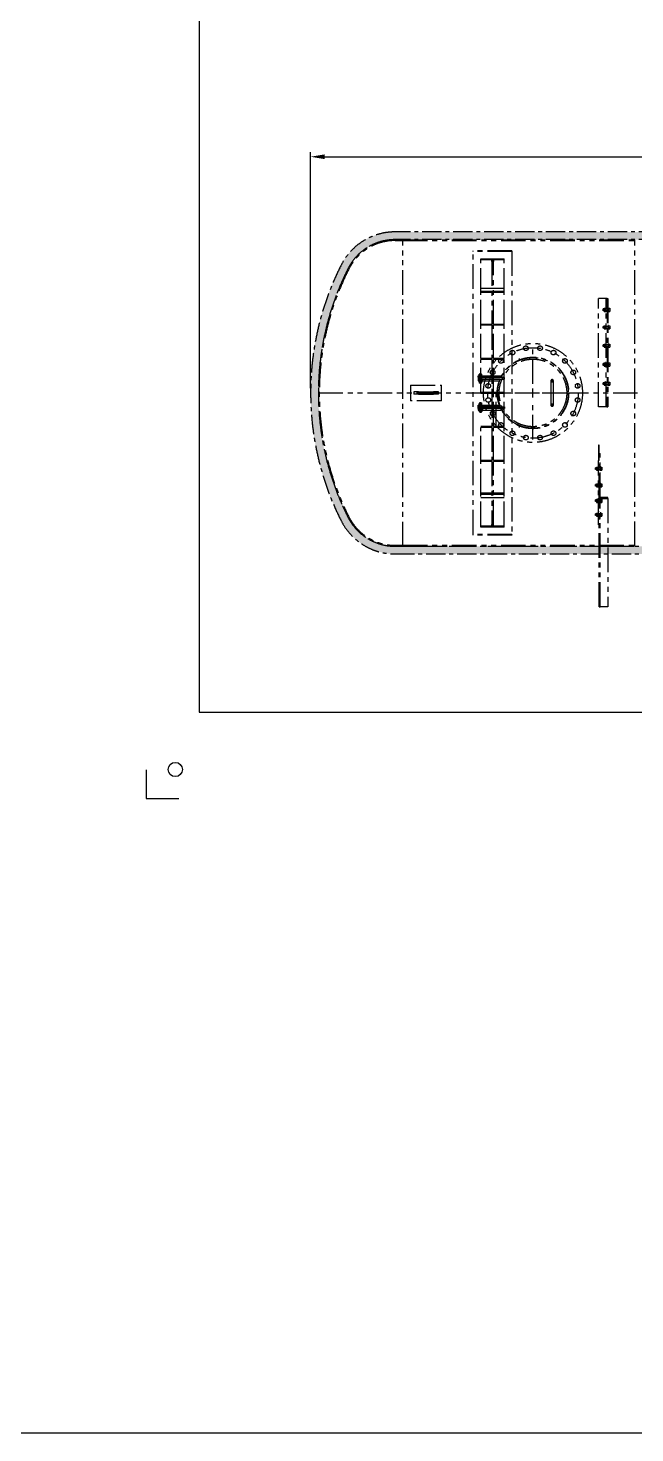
# Model space of a CAD drawing. Header units: millimetres. Extents: x -46397 to 283259, y -8690 to 23983.
# Drawn here: x -26254 to -22332, y -8690 to 390 of the extents above; entities that cross this region are included whole.
import ezdxf

# ---------------------------------------------------------------- set-up
doc = ezdxf.new("R2010")
doc.units = ezdxf.units.MM
doc.linetypes.add('CENTER', pattern=[2, 1.25, -0.25, 0.25, -0.25])
doc.linetypes.add('PHANTOM', pattern=[63.5, 31.75, -6.35, 6.35, -6.35, 6.35, -6.35])
doc.layers.get('Defpoints').update_dxf_attribs({"lineweight": 0})
for name, color, linetype, lineweight in [('Dtext', 255, 'Continuous', 20), ('DUONGTAM', 1, 'CENTER', 0), ('PHANTOM 2', 8, 'Continuous', 0)]:
    doc.layers.add(name, color=color, linetype=linetype, lineweight=lineweight)
doc.styles.add('Chu va so', font='arial.ttf')
doc.styles.add('GHI CHÚ 1', font='isocp_IV25.ttf', dxfattribs={"width": 0.8})
doc.styles.add('TCVN', font='arial.ttf')
doc.dimstyles.new('1-30SCALE', dxfattribs={"dimtxt": 75, "dimasz": 75, "dimexe": 37.5, "dimexo": 30, "dimgap": 30, "dimtad": 1, "dimtoh": 1, "dimdec": 0, "dimdsep": 46, "dimtxsty": 'GHI CHÚ 1', "dimcen": 0.09, "dimclrd": 256, "dimclre": 256, "dimclrt": 2, "dimadec": 0, "dimazin": 0, "dimtfac": 1, "dimtdec": 0, "dimtofl": 0, "dimtmove": 0, "dimatfit": 3, "dimfxl": 1, "dimlwd": 0, "dimlwe": 0, "dimarcsym": 0})

# ---------------------------------------------------------------- blocks, each defined once
blk = doc.blocks.new('BO-2')
at = {"color": 251, "linetype": 'PHANTOM', "ltscale": 5}
for p, q in [((-3047.7, 988.7), (-2997.7, 988.7)), ((-3047.7, 982.7), (-2997.7, 982.7)), ((-2997.7, -2.3), (-2997.7, 988.7)), ((-2997.7, 987.7), (-1497.7, 987.7)), ((-2997.7, 982.7), (-1497.7, 982.7)), ((-2292.7, 916), (-2542.7, 916)), ((-2542.7, 912.3), (-2542.7, 916)), ((-2292.7, 912.3), (-2542.7, 912.3)), ((-2542.7, -917), (-2542.7, 912.3)), ((-2292.7, 916), (-2292.7, 912.3)), ((-2292.7, 912.3), (-2292.7, -917)), ((-1497.7, -2.3), (-1497.7, 987.7)), ((-2492.7, 858.5), (-2492.7, 864.2)), ((-2492.7, 864.2), (-2342.7, 864.2)), ((-2342.7, 858.5), (-2492.7, 858.5)), ((-2492.7, 646.4), (-2492.7, 858.5)), ((-2422.7, 853), (-2412.7, 853)), ((-2422.7, 848.1), (-2422.7, 853)), ((-2412.7, 848.1), (-2422.7, 848.1)), ((-2422.7, 848.1), (-2422.7, 440.7)), ((-2412.7, 853), (-2412.7, 848.1)), ((-2412.7, 440.7), (-2412.7, 848.1)), ((-2342.7, 858.5), (-2342.7, 864.2)), ((-2342.7, 646.4), (-2342.7, 858.5)), ((-2342.7, 672.7), (-2492.7, 672.7)), ((-2342.7, 652.7), (-2492.7, 652.7)), ((-2422.7, 646.4), (-2492.7, 646.4)), ((-2492.7, 440.7), (-2492.7, 646.4)), ((-2342.7, 646.4), (-2412.7, 646.4)), ((-2342.7, 440.7), (-2342.7, 646.4)), ((-1733.7, -92.3), (-1733.7, 607.8)), ((-1679.7, 607.8), (-1733.7, 607.8)), ((-1686.7, 546.3), (-1686.7, 522.3)), ((-1683.7, 546.3), (-1686.7, 546.3)), ((-1683.7, -92.3), (-1683.7, 607.8)), ((-1677.7, 607.8), (-1679.7, 607.8)), ((-1677.7, 607.8), (-1671.7, 607.8)), ((-1677.7, 607.8), (-1677.7, -92.3)), ((-1671.7, 607.8), (-1671.7, -92.3)), ((-1668.7, 546.3), (-1671.7, 546.3)), ((-1668.7, 522.3), (-1668.7, 546.3)), ((-1701.9, 528.3), (-1701.9, 540.3)), ((-1671.7, 540.3), (-1701.9, 540.3)), ((-1671.7, 528.3), (-1701.9, 528.3)), ((-1696.7, 544.7), (-1696.7, 534.3)), ((-1696.7, 544.7), (-1686.7, 544.7)), ((-1696.7, 540.3), (-1683.7, 540.3)), ((-1696.7, 534.3), (-1696.7, 524)), ((-1696.7, 534.3), (-1686.7, 534.3)), ((-1696.7, 528.3), (-1683.7, 528.3)), ((-1696.7, 524), (-1686.7, 524)), ((-1683.7, 522.3), (-1686.7, 522.3)), ((-1683.7, 541.3), (-1677.7, 541.3)), ((-1683.7, 527.3), (-1677.7, 527.3)), ((-1677.7, 541.3), (-1671.7, 541.3)), ((-1677.7, 527.3), (-1671.7, 527.3)), ((-1668.7, 522.3), (-1671.7, 522.3)), ((-1668.7, 544.7), (-1660.7, 544.7)), ((-1668.7, 534.3), (-1660.7, 534.3)), ((-1668.7, 524), (-1660.7, 524)), ((-1660.7, 544.7), (-1660.7, 534.3)), ((-1660.7, 534.3), (-1660.7, 524)), ((-2422.7, 440.7), (-2492.7, 440.7)), ((-2492.7, 434.7), (-2492.7, 440.7)), ((-2492.7, 220.7), (-2492.7, 434.7)), ((-2422.7, 434.7), (-2492.7, 434.7)), ((-2422.7, 434.7), (-2422.7, 220.7)), ((-2342.7, 440.7), (-2412.7, 440.7)), ((-2412.7, 220.7), (-2412.7, 434.7)), ((-2342.7, 434.7), (-2412.7, 434.7)), ((-2342.7, 434.7), (-2342.7, 440.7)), ((-2342.7, 220.7), (-2342.7, 434.7)), ((-1701.9, 415.6), (-1701.9, 427.6)), ((-1671.7, 427.6), (-1701.9, 427.6)), ((-1671.7, 415.6), (-1701.9, 415.6)), ((-1696.7, 432), (-1696.7, 421.6)), ((-1696.7, 432), (-1686.7, 432)), ((-1696.7, 427.6), (-1683.7, 427.6)), ((-1696.7, 421.6), (-1696.7, 411.3)), ((-1696.7, 421.6), (-1686.7, 421.6)), ((-1696.7, 415.6), (-1683.7, 415.6)), ((-1696.7, 411.3), (-1686.7, 411.3)), ((-1686.7, 433.6), (-1686.7, 409.6)), ((-1683.7, 433.6), (-1686.7, 433.6)), ((-1683.7, 409.6), (-1686.7, 409.6)), ((-1683.7, 428.6), (-1677.7, 428.6)), ((-1683.7, 414.6), (-1677.7, 414.6)), ((-1677.7, 428.6), (-1671.7, 428.6)), ((-1677.7, 414.6), (-1671.7, 414.6)), ((-1668.7, 433.6), (-1671.7, 433.6)), ((-1668.7, 409.6), (-1671.7, 409.6)), ((-1668.7, 409.6), (-1668.7, 433.6)), ((-1668.7, 432), (-1660.7, 432)), ((-1668.7, 421.6), (-1660.7, 421.6)), ((-1668.7, 411.3), (-1660.7, 411.3)), ((-1660.7, 432), (-1660.7, 421.6)), ((-1660.7, 421.6), (-1660.7, 411.3)), ((-2156.7, 57.2), (-2156.7, 298.7)), ((-1701.9, 297.6), (-1701.9, 309.6)), ((-1671.7, 309.6), (-1701.9, 309.6)), ((-1671.7, 297.6), (-1701.9, 297.6)), ((-1696.7, 313.9), (-1696.7, 303.6)), ((-1696.7, 313.9), (-1686.7, 313.9)), ((-1696.7, 309.6), (-1683.7, 309.6)), ((-1696.7, 303.6), (-1696.7, 293.2)), ((-1696.7, 303.6), (-1686.7, 303.6)), ((-1696.7, 297.6), (-1683.7, 297.6)), ((-1696.7, 293.2), (-1686.7, 293.2)), ((-1686.7, 315.6), (-1686.7, 291.6)), ((-1683.7, 315.6), (-1686.7, 315.6)), ((-1683.7, 291.6), (-1686.7, 291.6)), ((-1683.7, 310.6), (-1677.7, 310.6)), ((-1683.7, 296.6), (-1677.7, 296.6)), ((-1677.7, 310.6), (-1671.7, 310.6)), ((-1677.7, 296.6), (-1671.7, 296.6)), ((-1668.7, 315.6), (-1671.7, 315.6)), ((-1668.7, 291.6), (-1671.7, 291.6)), ((-1668.7, 291.6), (-1668.7, 315.6)), ((-1668.7, 313.9), (-1660.7, 313.9)), ((-1668.7, 303.6), (-1660.7, 303.6)), ((-1668.7, 293.2), (-1660.7, 293.2)), ((-1660.7, 313.9), (-1660.7, 303.6)), ((-1660.7, 303.6), (-1660.7, 293.2)), ((-2422.7, 220.7), (-2492.7, 220.7)), ((-2492.7, 0.7), (-2492.7, 214.7)), ((-2422.7, 214.7), (-2492.7, 214.7)), ((-2422.7, 214.7), (-2422.7, 0.7)), ((-2342.7, 220.7), (-2412.7, 220.7)), ((-2412.7, 0.7), (-2412.7, 214.7)), ((-2342.7, 214.7), (-2412.7, 214.7)), ((-2394.7, 214.7), (-2394.7, 220.7)), ((-2342.7, 0.7), (-2342.7, 214.7)), ((-2244.7, 214.7), (-2244.7, 220.7)), ((-1701.9, 175.7), (-1701.9, 187.7)), ((-1671.7, 187.7), (-1701.9, 187.7)), ((-1696.7, 192.1), (-1696.7, 181.7)), ((-1696.7, 192.1), (-1686.7, 192.1)), ((-1696.7, 187.7), (-1683.7, 187.7)), ((-1696.7, 181.7), (-1696.7, 171.4)), ((-1696.7, 181.7), (-1686.7, 181.7)), ((-1686.7, 193.7), (-1686.7, 169.7)), ((-1683.7, 193.7), (-1686.7, 193.7)), ((-1683.7, 188.7), (-1677.7, 188.7)), ((-1677.7, 188.7), (-1671.7, 188.7)), ((-1668.7, 193.7), (-1671.7, 193.7)), ((-1668.7, 169.7), (-1668.7, 193.7)), ((-1668.7, 192.1), (-1660.7, 192.1)), ((-1668.7, 181.7), (-1660.7, 181.7)), ((-1660.7, 192.1), (-1660.7, 181.7)), ((-1660.7, 181.7), (-1660.7, 171.4)), ((-2510.7, 98.7), (-2510.7, 108.7)), ((-2510.7, 108.7), (-2456.9, 108.7)), ((-2460.3, 98.7), (-2510.7, 98.7)), ((-2468.2, 97.7), (-2510.7, 97.7)), ((-2510.7, 97.7), (-2510.7, 87.7)), ((-2505.3, 109.5), (-2505.3, 110.2)), ((-2504.4, 111.1), (-2495.7, 111.1)), ((-2495.7, 108.7), (-2504.4, 108.7)), ((-2504.1, 111.9), (-2504.1, 118.6)), ((-2495.7, 119.5), (-2503.2, 119.5)), ((-2502.7, 108.7), (-2502.7, 76.7)), ((-2501.7, 108.7), (-2501.7, 76.7)), ((-2500.9, 119.5), (-2501, 119.4)), ((-2500.9, 111.1), (-2501, 111.1)), ((-2500.5, 119.5), (-2500.8, 119.4)), ((-2500.5, 111.1), (-2500.8, 111.1)), ((-2500.1, 119.5), (-2500.6, 119.3)), ((-2500.1, 111.1), (-2500.6, 111.2)), ((-2499.6, 119.5), (-2500.5, 119.2)), ((-2499.6, 111.1), (-2500.5, 111.3)), ((-2500, 119.3), (-2500.4, 119.1)), ((-2500.1, 119.1), (-2500.4, 119)), ((-2500.1, 111.4), (-2500.4, 111.5)), ((-2500, 111.3), (-2500.4, 111.4)), ((-2500.2, 119), (-2500.3, 118.9)), ((-2500.2, 118.8), (-2500.3, 118.8)), ((-2500.2, 118.7), (-2500.3, 118.7)), ((-2500.3, 111.9), (-2500.3, 118.6)), ((-2500.2, 111.8), (-2500.3, 111.8)), ((-2500.2, 111.7), (-2500.3, 111.7)), ((-2500.2, 111.6), (-2500.3, 111.6)), ((-2495.7, 57.1), (-2495.7, 125.4)), ((-2495.7, 119.5), (-2488.1, 119.5)), ((-2495.7, 111.1), (-2486.9, 111.1)), ((-2486.9, 108.7), (-2495.7, 108.7)), ((-2491.7, 119.5), (-2490.8, 119.2)), ((-2491.7, 111.1), (-2490.8, 111.3)), ((-2491.4, 119.3), (-2490.9, 119.1)), ((-2491.4, 111.3), (-2490.9, 111.4)), ((-2491.3, 119.5), (-2490.7, 119.3)), ((-2491.3, 111.1), (-2490.7, 111.2)), ((-2491.2, 119.1), (-2491, 119)), ((-2491.2, 119), (-2491, 118.9)), ((-2491.2, 111.6), (-2491, 111.6)), ((-2491.2, 111.4), (-2491, 111.5)), ((-2491.1, 118.8), (-2491, 118.8)), ((-2491.1, 118.7), (-2491.1, 118.7)), ((-2491.1, 111.9), (-2491.1, 118.6)), ((-2491.1, 111.8), (-2491.1, 111.8)), ((-2491.1, 111.7), (-2491, 111.7)), ((-2490.9, 119.5), (-2490.6, 119.4)), ((-2490.9, 111.1), (-2490.6, 111.1)), ((-2490.4, 119.5), (-2490.4, 119.4)), ((-2490.4, 111.1), (-2490.4, 111.1)), ((-2489.7, 108.7), (-2489.7, 76.7)), ((-2488.7, 108.7), (-2488.7, 76.7)), ((-2487.3, 111.9), (-2487.3, 118.6)), ((-2486.1, 110.2), (-2486.1, 109.5)), ((-2480.7, 108.7), (-2480.7, 98.7)), ((-2340.7, 97.7), (-2468.2, 97.7)), ((-2361.7, 98.7), (-2460.3, 98.7)), ((-2456.9, 108.7), (-2361.7, 108.7)), ((-2361.7, 108.7), (-2361.7, 98.7)), ((-2340.7, 87.7), (-2340.7, 97.7)), ((-1671.7, 175.7), (-1701.9, 175.7)), ((-1696.7, 175.7), (-1683.7, 175.7)), ((-1696.7, 171.4), (-1686.7, 171.4)), ((-1683.7, 169.7), (-1686.7, 169.7)), ((-1683.7, 174.7), (-1677.7, 174.7)), ((-1677.7, 174.7), (-1671.7, 174.7)), ((-1668.7, 169.7), (-1671.7, 169.7)), ((-1668.7, 171.4), (-1660.7, 171.4)), ((-2947.7, 47.7), (-2747.7, 47.7)), ((-2947.7, 47.7), (-2947.7, -52.3)), ((-2896.3, 5.7), (-2927.1, 5.7)), ((-2896.3, 5.7), (-2799, 5.7)), ((-2867.7, 5.7), (-2867.7, -10.3)), ((-2827.7, 5.7), (-2827.7, -10.3)), ((-2768.3, 5.7), (-2799, 5.7)), ((-2747.7, -52.3), (-2747.7, 47.7)), ((-2510.7, 87.7), (-2470.4, 87.7)), ((-2464, 86.7), (-2510.7, 86.7)), ((-2510.7, 86.7), (-2510.7, 76.7)), ((-2510.7, 76.7), (-2466.8, 76.7)), ((-2505.3, 75.1), (-2505.3, 75.8)), ((-2504.4, 76.7), (-2495.7, 76.7)), ((-2495.7, 74.3), (-2504.4, 74.3)), ((-2504.1, 73.4), (-2504.1, 66.7)), ((-2495.7, 65.9), (-2503.2, 65.9)), ((-2501.7, 61.4), (-2501.7, 65.9)), ((-2495.7, 61.3), (-2501.5, 61.3)), ((-2500.9, 74.3), (-2501, 74.2)), ((-2500.9, 65.9), (-2501, 65.9)), ((-2500.5, 74.3), (-2500.8, 74.2)), ((-2500.5, 65.9), (-2500.8, 65.9)), ((-2500.1, 74.3), (-2500.6, 74.1)), ((-2500.1, 65.9), (-2500.6, 66)), ((-2499.6, 74.3), (-2500.5, 74)), ((-2499.6, 65.9), (-2500.5, 66.1)), ((-2500, 74.1), (-2500.4, 73.9)), ((-2500.1, 73.9), (-2500.4, 73.8)), ((-2500.1, 66.2), (-2500.4, 66.3)), ((-2500, 66.1), (-2500.4, 66.2)), ((-2500.2, 73.8), (-2500.3, 73.7)), ((-2500.2, 73.6), (-2500.3, 73.6)), ((-2500.2, 73.5), (-2500.3, 73.5)), ((-2500.3, 66.7), (-2500.3, 73.4)), ((-2500.2, 66.6), (-2500.3, 66.6)), ((-2500.2, 66.5), (-2500.3, 66.5)), ((-2500.2, 66.4), (-2500.3, 66.4)), ((-2495.7, 76.7), (-2486.9, 76.7)), ((-2486.9, 74.3), (-2495.7, 74.3)), ((-2488.1, 74.3), (-2495.7, 74.3)), ((-2495.7, 65.9), (-2488.1, 65.9)), ((-2495.7, 61.3), (-2489.8, 61.3)), ((-2422.7, 0.7), (-2492.7, 0.7)), ((-2491.7, 74.3), (-2490.8, 74)), ((-2491.7, 65.9), (-2490.8, 66.1)), ((-2491.4, 74.1), (-2490.9, 73.9)), ((-2491.4, 66.1), (-2490.9, 66.2)), ((-2491.3, 74.3), (-2490.7, 74.1)), ((-2491.3, 65.9), (-2490.7, 66)), ((-2491.2, 73.9), (-2491, 73.8)), ((-2491.2, 73.8), (-2491, 73.7)), ((-2491.2, 66.4), (-2491, 66.4)), ((-2491.2, 66.2), (-2491, 66.3)), ((-2491.1, 73.6), (-2491, 73.6)), ((-2491.1, 73.5), (-2491.1, 73.5)), ((-2491.1, 66.7), (-2491.1, 73.4)), ((-2491.1, 66.6), (-2491.1, 66.6)), ((-2491.1, 66.5), (-2491, 66.5)), ((-2490.9, 74.3), (-2490.6, 74.2)), ((-2490.9, 65.9), (-2490.6, 65.9)), ((-2490.4, 74.3), (-2490.4, 74.2)), ((-2490.4, 65.9), (-2490.4, 65.9)), ((-2489.7, 61.4), (-2489.7, 65.9)), ((-2487.3, 73.4), (-2487.3, 66.7)), ((-2486.1, 75.8), (-2486.1, 75.1)), ((-2480.7, 76.7), (-2480.7, 86.7)), ((-2470.4, 87.7), (-2340.7, 87.7)), ((-2466.8, 76.7), (-2371.1, 76.7)), ((-2371.1, 86.7), (-2464, 86.7)), ((-2342.7, 0.7), (-2412.7, 0.7)), ((-2394.7, -5.3), (-2394.7, 0.7)), ((-2371.1, 76.7), (-2371.1, 86.7)), ((-2244.7, -5.3), (-2244.7, 0.7)), ((-2156.7, -32.1), (-2156.7, 27.4)), ((-2042.4, 75.7), (-2033.9, 75.7)), ((-2040.9, 75.7), (-2040.9, -80.3)), ((-2033.3, 75.7), (-2032, 75.7)), ((-2032.6, 76.9), (-2032.6, 85.4)), ((-2032.6, 75), (-2032.6, 76.3)), ((-2032.6, 65.9), (-2032.6, 74.4)), ((-2031.4, 75.7), (-2022.9, 75.7)), ((-2024.4, -80.3), (-2024.4, 75.7)), ((-1701.9, 51.5), (-1701.9, 63.5)), ((-1671.7, 63.5), (-1701.9, 63.5)), ((-1671.7, 51.5), (-1701.9, 51.5)), ((-1696.7, 67.9), (-1696.7, 57.5)), ((-1696.7, 67.9), (-1686.7, 67.9)), ((-1696.7, 63.5), (-1683.7, 63.5)), ((-1696.7, 57.5), (-1696.7, 47.2)), ((-1696.7, 57.5), (-1686.7, 57.5)), ((-1696.7, 51.5), (-1683.7, 51.5)), ((-1696.7, 47.2), (-1686.7, 47.2)), ((-1686.7, 69.5), (-1686.7, 45.5)), ((-1683.7, 69.5), (-1686.7, 69.5)), ((-1683.7, 45.5), (-1686.7, 45.5)), ((-1683.7, 64.5), (-1677.7, 64.5)), ((-1683.7, 50.5), (-1677.7, 50.5)), ((-1677.7, 64.5), (-1671.7, 64.5)), ((-1677.7, 50.5), (-1671.7, 50.5)), ((-1668.7, 69.5), (-1671.7, 69.5)), ((-1668.7, 45.5), (-1671.7, 45.5)), ((-1668.7, 45.5), (-1668.7, 69.5)), ((-1668.7, 67.9), (-1660.7, 67.9)), ((-1668.7, 57.5), (-1660.7, 57.5)), ((-1668.7, 47.2), (-1660.7, 47.2)), ((-1660.7, 67.9), (-1660.7, 57.5)), ((-1660.7, 57.5), (-1660.7, 47.2)), ((-3543.9, -2.3), (3548.6, -2.3)), ((-2997.7, -993.3), (-2997.7, -2.3)), ((-2747.7, -52.3), (-2947.7, -52.3)), ((-2896.3, -10.3), (-2927.1, -10.3)), ((-2896.3, -10.3), (-2799, -10.3)), ((-2768.3, -10.3), (-2799, -10.3)), ((-2510.7, -91.3), (-2510.7, -81.3)), ((-2510.7, -81.3), (-2466.8, -81.3)), ((-2505.3, -79.8), (-2505.3, -80.5)), ((-2495.7, -78.9), (-2504.4, -78.9)), ((-2504.4, -81.3), (-2495.7, -81.3)), ((-2504.1, -78.1), (-2504.1, -71.4)), ((-2495.7, -70.5), (-2503.2, -70.5)), ((-2502.7, -113.3), (-2502.7, -81.3)), ((-2501.7, -66.1), (-2501.7, -70.5)), ((-2501.7, -113.3), (-2501.7, -81.3)), ((-2495.7, -65.9), (-2501.5, -65.9)), ((-2500.8, -70.5), (-2500, -70.8)), ((-2500.8, -78.9), (-2500, -78.7)), ((-2500.6, -70.7), (-2500.1, -70.9)), ((-2500.6, -78.8), (-2500.1, -78.6)), ((-2500.5, -78.6), (-2500.1, -78.5)), ((-2500.4, -70.5), (-2499.9, -70.7)), ((-2500.4, -70.9), (-2500.1, -70.9)), ((-2500.4, -71), (-2500.2, -71)), ((-2500.4, -78.5), (-2500.2, -78.4)), ((-2500.3, -71.1), (-2500.2, -71.1)), ((-2500.3, -71.3), (-2500.2, -71.3)), ((-2500.3, -71.4), (-2500.3, -78.1)), ((-2500.3, -78.2), (-2500.2, -78.2)), ((-2500.3, -78.4), (-2500.2, -78.3)), ((-2500.3, -78.9), (-2499.8, -78.8)), ((-2500, -70.5), (-2499.7, -70.6)), ((-2499.9, -78.9), (-2499.7, -78.9)), ((-2499.5, -70.5), (-2499.5, -70.5)), ((-2495.7, -61.8), (-2495.7, -130.1)), ((-2495.7, -65.9), (-2489.8, -65.9)), ((-2495.7, -70.5), (-2488.1, -70.5)), ((-2486.9, -78.9), (-2495.7, -78.9)), ((-2488.1, -78.9), (-2495.7, -78.9)), ((-2495.7, -81.3), (-2486.9, -81.3)), ((-2422.7, -5.3), (-2492.7, -5.3)), ((-2491.7, -78.9), (-2491.8, -78.9)), ((-2491.7, -70.5), (-2491.7, -70.6)), ((-2491.2, -70.5), (-2491.6, -70.6)), ((-2491.3, -78.9), (-2491.6, -78.9)), ((-2490.8, -70.5), (-2491.4, -70.7)), ((-2490.9, -78.9), (-2491.4, -78.8)), ((-2490.4, -70.5), (-2491.3, -70.8)), ((-2490.8, -78.7), (-2491.3, -78.6)), ((-2490.5, -78.9), (-2491.3, -78.7)), ((-2490.8, -70.8), (-2491.2, -70.9)), ((-2490.9, -70.9), (-2491.2, -71)), ((-2490.9, -78.6), (-2491.2, -78.5)), ((-2491, -71), (-2491.1, -71.1)), ((-2491, -71.2), (-2491.1, -71.2)), ((-2491.1, -71.3), (-2491.1, -71.3)), ((-2491.1, -71.4), (-2491.1, -78.1)), ((-2491.1, -78.2), (-2491.1, -78.2)), ((-2491, -78.3), (-2491.1, -78.3)), ((-2491, -78.5), (-2491.1, -78.4)), ((-2489.7, -66.1), (-2489.7, -70.5)), ((-2489.7, -113.3), (-2489.7, -81.3)), ((-2488.7, -113.3), (-2488.7, -81.3)), ((-2487.3, -78.1), (-2487.3, -71.4)), ((-2486.1, -80.5), (-2486.1, -79.8)), ((-2480.7, -81.3), (-2480.7, -91.3)), ((-2466.8, -81.3), (-2371, -81.3)), ((-2457.7, -2.3), (-2216.2, -2.3)), ((-2422.7, -5.3), (-2422.7, -219.3)), ((-2412.7, -219.3), (-2412.7, -5.3)), ((-2342.7, -5.3), (-2412.7, -5.3)), ((-2394.7, -219.3), (-2394.7, -5.3)), ((-2371, -81.3), (-2371, -91.3)), ((-2342.7, -219.3), (-2342.7, -5.3)), ((-2186.4, -2.3), (-2126.9, -2.3)), ((-2156.7, -303.3), (-2156.7, -61.8)), ((-2097.2, -2.3), (-1855.7, -2.3)), ((-2042.4, -80.3), (-2033.9, -80.3)), ((-2033.3, -80.3), (-2032, -80.3)), ((-2032.6, -79.1), (-2032.6, -70.6)), ((-2032.6, -81), (-2032.6, -79.7)), ((-2032.6, -90.1), (-2032.6, -81.6)), ((-2031.4, -80.3), (-2022.9, -80.3)), ((-1497.7, -992.3), (-1497.7, -2.3)), ((-2464, -91.3), (-2510.7, -91.3)), ((-2510.7, -102.3), (-2510.7, -92.3)), ((-2510.7, -92.3), (-2470.4, -92.3)), ((-2468.2, -102.3), (-2510.7, -102.3)), ((-2460.3, -103.3), (-2510.7, -103.3)), ((-2510.7, -103.3), (-2510.7, -113.3)), ((-2510.7, -113.3), (-2456.9, -113.3)), ((-2505.3, -114.2), (-2505.3, -114.9)), ((-2495.7, -113.3), (-2504.4, -113.3)), ((-2504.4, -115.7), (-2495.7, -115.7)), ((-2504.1, -116.6), (-2504.1, -123.3)), ((-2495.7, -124.1), (-2503.2, -124.1)), ((-2500.8, -115.7), (-2500, -116)), ((-2500.8, -124.1), (-2500, -123.9)), ((-2500.6, -115.9), (-2500.1, -116.1)), ((-2500.6, -124), (-2500.1, -123.8)), ((-2500.5, -123.8), (-2500.1, -123.7)), ((-2500.4, -115.7), (-2499.9, -115.9)), ((-2500.4, -116.1), (-2500.1, -116.1)), ((-2500.4, -116.2), (-2500.2, -116.2)), ((-2500.4, -123.7), (-2500.2, -123.6)), ((-2500.3, -116.3), (-2500.2, -116.3)), ((-2500.3, -116.5), (-2500.2, -116.5)), ((-2500.3, -116.6), (-2500.3, -123.3)), ((-2500.3, -123.4), (-2500.2, -123.4)), ((-2500.3, -123.6), (-2500.2, -123.5)), ((-2500.3, -124.1), (-2499.8, -124)), ((-2500, -115.7), (-2499.7, -115.8)), ((-2499.9, -124.1), (-2499.7, -124.1)), ((-2499.5, -115.7), (-2499.5, -115.7)), ((-2486.9, -113.3), (-2495.7, -113.3)), ((-2495.7, -115.7), (-2486.9, -115.7)), ((-2495.7, -124.1), (-2488.1, -124.1)), ((-2491.7, -124.1), (-2491.8, -124.1)), ((-2491.7, -115.7), (-2491.7, -115.8)), ((-2491.2, -115.7), (-2491.6, -115.8)), ((-2491.3, -124.1), (-2491.6, -124.1)), ((-2490.8, -115.7), (-2491.4, -115.9)), ((-2490.9, -124.1), (-2491.4, -124)), ((-2490.4, -115.7), (-2491.3, -116)), ((-2490.8, -123.9), (-2491.3, -123.8)), ((-2490.5, -124.1), (-2491.3, -123.9)), ((-2490.8, -116), (-2491.2, -116.1)), ((-2490.9, -116.1), (-2491.2, -116.2)), ((-2490.9, -123.8), (-2491.2, -123.7)), ((-2491, -116.2), (-2491.1, -116.3)), ((-2491, -116.4), (-2491.1, -116.4)), ((-2491.1, -116.5), (-2491.1, -116.5)), ((-2491.1, -116.6), (-2491.1, -123.3)), ((-2491.1, -123.4), (-2491.1, -123.4)), ((-2491, -123.5), (-2491.1, -123.5)), ((-2491, -123.7), (-2491.1, -123.6)), ((-2487.3, -116.6), (-2487.3, -123.3)), ((-2486.1, -114.9), (-2486.1, -114.2)), ((-2480.7, -113.3), (-2480.7, -103.3)), ((-2470.4, -92.3), (-2340.7, -92.3)), ((-2340.7, -102.3), (-2468.2, -102.3)), ((-2371, -91.3), (-2464, -91.3)), ((-2361.6, -103.3), (-2460.3, -103.3)), ((-2456.9, -113.3), (-2361.6, -113.3)), ((-2361.6, -113.3), (-2361.6, -103.3)), ((-2340.7, -92.3), (-2340.7, -102.3)), ((-1679.7, -92.3), (-1733.7, -92.3)), ((-1679.7, -92.3), (-1677.7, -92.3)), ((-1677.7, -92.3), (-1671.7, -92.3)), ((-2422.7, -219.3), (-2492.7, -219.3)), ((-2492.7, -439.3), (-2492.7, -225.3)), ((-2422.7, -225.3), (-2492.7, -225.3)), ((-2422.7, -225.3), (-2422.7, -439.3)), ((-2342.7, -219.3), (-2412.7, -219.3)), ((-2412.7, -439.3), (-2412.7, -225.3)), ((-2342.7, -225.3), (-2412.7, -225.3)), ((-2394.7, -225.3), (-2394.7, -219.3)), ((-2342.7, -439.3), (-2342.7, -225.3)), ((-2244.7, -225.3), (-2244.7, -219.3)), ((-1733.7, -339.9), (-1733.7, -439.1)), ((-1727.7, -339.9), (-1733.7, -339.9)), ((-1727.7, -439.1), (-1727.7, -339.9)), ((-2422.7, -439.3), (-2492.7, -439.3)), ((-2492.7, -445.3), (-2492.7, -439.3)), ((-2492.7, -651), (-2492.7, -445.3)), ((-2422.7, -445.3), (-2492.7, -445.3)), ((-2422.7, -445.3), (-2422.7, -852.7)), ((-2342.7, -439.3), (-2412.7, -439.3)), ((-2412.7, -852.7), (-2412.7, -445.3)), ((-2342.7, -445.3), (-2412.7, -445.3)), ((-2342.7, -445.3), (-2342.7, -439.3)), ((-2342.7, -651), (-2342.7, -445.3)), ((-1727.7, -439.1), (-1733.7, -439.1)), ((-1733.7, -854.4), (-1733.7, -439.1)), ((-1727.7, -682.1), (-1727.7, -394.5)), ((-1727.7, -394.5), (-1721.7, -394.5)), ((-1721.7, -674.6), (-1721.7, -394.5)), ((-1751.7, -497.5), (-1751.7, -485.5)), ((-1746.7, -485.5), (-1751.7, -485.5)), ((-1746.7, -497.5), (-1751.7, -497.5)), ((-1746.7, -481.2), (-1746.7, -491.5)), ((-1746.7, -481.2), (-1736.7, -481.2)), ((-1746.7, -485.5), (-1733.7, -485.5)), ((-1721.7, -485.5), (-1746.7, -485.5)), ((-1746.7, -491.5), (-1746.7, -501.9)), ((-1746.7, -491.5), (-1736.7, -491.5)), ((-1746.7, -497.5), (-1733.7, -497.5)), ((-1721.7, -497.5), (-1746.7, -497.5)), ((-1746.7, -501.9), (-1736.7, -501.9)), ((-1736.7, -479.5), (-1736.7, -503.5)), ((-1733.7, -479.5), (-1736.7, -479.5)), ((-1733.7, -503.5), (-1736.7, -503.5)), ((-1733.7, -484.5), (-1727.7, -484.5)), ((-1733.7, -498.5), (-1727.7, -498.5)), ((-1727.7, -484.5), (-1721.7, -484.5)), ((-1727.7, -498.5), (-1721.7, -498.5)), ((-1718.7, -479.5), (-1721.7, -479.5)), ((-1718.7, -503.5), (-1721.7, -503.5)), ((-1718.7, -503.5), (-1718.7, -479.5)), ((-1718.7, -481.2), (-1710.7, -481.2)), ((-1718.7, -491.5), (-1710.7, -491.5)), ((-1718.7, -501.9), (-1710.7, -501.9)), ((-1710.7, -481.2), (-1710.7, -491.5)), ((-1710.7, -491.5), (-1710.7, -501.9)), ((-1751.7, -605.3), (-1751.7, -593.3)), ((-1746.7, -593.3), (-1751.7, -593.3)), ((-1746.7, -605.3), (-1751.7, -605.3)), ((-1746.7, -589), (-1746.7, -599.3)), ((-1746.7, -589), (-1736.7, -589)), ((-1746.7, -593.3), (-1733.7, -593.3)), ((-1721.7, -593.3), (-1746.7, -593.3)), ((-1746.7, -599.3), (-1746.7, -609.7)), ((-1746.7, -599.3), (-1736.7, -599.3)), ((-1746.7, -605.3), (-1733.7, -605.3)), ((-1721.7, -605.3), (-1746.7, -605.3)), ((-1746.7, -609.7), (-1736.7, -609.7)), ((-1736.7, -587.3), (-1736.7, -611.3)), ((-1733.7, -587.3), (-1736.7, -587.3)), ((-1733.7, -611.3), (-1736.7, -611.3)), ((-1733.7, -592.3), (-1727.7, -592.3)), ((-1733.7, -606.3), (-1727.7, -606.3)), ((-1727.7, -592.3), (-1721.7, -592.3)), ((-1727.7, -606.3), (-1721.7, -606.3)), ((-1718.7, -587.3), (-1721.7, -587.3)), ((-1718.7, -611.3), (-1721.7, -611.3)), ((-1718.7, -611.3), (-1718.7, -587.3)), ((-1718.7, -589), (-1710.7, -589)), ((-1718.7, -599.3), (-1710.7, -599.3)), ((-1718.7, -609.7), (-1710.7, -609.7)), ((-1710.7, -589), (-1710.7, -599.3)), ((-1710.7, -599.3), (-1710.7, -609.7)), ((-2422.7, -651), (-2492.7, -651)), ((-2492.7, -863.2), (-2492.7, -651)), ((-2492.7, -657.3), (-2342.7, -657.3)), ((-2492.7, -677.3), (-2342.7, -677.3)), ((-2342.7, -651), (-2412.7, -651)), ((-2342.7, -863.2), (-2342.7, -651)), ((-1751.7, -705.1), (-1751.7, -693.1)), ((-1746.7, -693.1), (-1751.7, -693.1)), ((-1746.7, -705.1), (-1751.7, -705.1)), ((-1746.7, -688.8), (-1746.7, -699.1)), ((-1746.7, -688.8), (-1736.7, -688.8)), ((-1746.7, -693.1), (-1733.7, -693.1)), ((-1721.7, -693.1), (-1746.7, -693.1)), ((-1746.7, -699.1), (-1746.7, -709.5)), ((-1746.7, -699.1), (-1736.7, -699.1)), ((-1746.7, -705.1), (-1733.7, -705.1)), ((-1721.7, -705.1), (-1746.7, -705.1)), ((-1746.7, -709.5), (-1736.7, -709.5)), ((-1736.7, -687.1), (-1736.7, -711.1)), ((-1733.7, -687.1), (-1736.7, -687.1)), ((-1733.7, -711.1), (-1736.7, -711.1)), ((-1733.7, -692.1), (-1727.7, -692.1)), ((-1733.7, -706.1), (-1727.7, -706.1)), ((-1727.7, -1384.6), (-1727.7, -682.1)), ((-1727.7, -692.1), (-1721.7, -692.1)), ((-1727.7, -706.1), (-1721.7, -706.1)), ((-1725.7, -684.6), (-1721.7, -684.6)), ((-1721.7, -674.6), (-1721.7, -684.6)), ((-1721.7, -1384.6), (-1721.7, -684.6)), ((-1721.7, -684.6), (-1671.7, -684.6)), ((-1718.7, -687.1), (-1721.7, -687.1)), ((-1718.7, -711.1), (-1721.7, -711.1)), ((-1671.7, -677.1), (-1719.7, -677.1)), ((-1718.7, -711.1), (-1718.7, -687.1)), ((-1718.7, -688.8), (-1710.7, -688.8)), ((-1718.7, -699.1), (-1710.7, -699.1)), ((-1718.7, -709.5), (-1710.7, -709.5)), ((-1710.7, -688.8), (-1710.7, -699.1)), ((-1710.7, -699.1), (-1710.7, -709.5)), ((-1671.7, -684.6), (-1671.7, -677.1)), ((-1671.7, -684.6), (-1671.7, -1384.6)), ((-1751.7, -795.5), (-1751.7, -783.5)), ((-1746.7, -783.5), (-1751.7, -783.5)), ((-1746.7, -795.5), (-1751.7, -795.5)), ((-1746.7, -779.1), (-1746.7, -789.5)), ((-1746.7, -779.1), (-1736.7, -779.1)), ((-1721.7, -783.5), (-1746.7, -783.5)), ((-1746.7, -783.5), (-1733.7, -783.5)), ((-1746.7, -789.5), (-1746.7, -799.8)), ((-1746.7, -789.5), (-1736.7, -789.5)), ((-1721.7, -795.5), (-1746.7, -795.5)), ((-1746.7, -795.5), (-1733.7, -795.5)), ((-1746.7, -799.8), (-1736.7, -799.8)), ((-1736.7, -777.5), (-1736.7, -801.5)), ((-1733.7, -777.5), (-1736.7, -777.5)), ((-1733.7, -801.5), (-1736.7, -801.5)), ((-1727.7, -771), (-1733.7, -771)), ((-1733.7, -782.5), (-1727.7, -782.5)), ((-1733.7, -796.5), (-1727.7, -796.5)), ((-1727.7, -782.5), (-1721.7, -782.5)), ((-1727.7, -796.5), (-1721.7, -796.5)), ((-1727.7, -816.5), (-1721.7, -816.5)), ((-1718.7, -777.5), (-1721.7, -777.5)), ((-1718.7, -801.5), (-1721.7, -801.5)), ((-1718.7, -801.5), (-1718.7, -777.5)), ((-1718.7, -779.1), (-1710.7, -779.1)), ((-1718.7, -789.5), (-1710.7, -789.5)), ((-1718.7, -799.8), (-1710.7, -799.8)), ((-1710.7, -779.1), (-1710.7, -789.5)), ((-1710.7, -789.5), (-1710.7, -799.8)), ((-2342.7, -863.2), (-2492.7, -863.2)), ((-2492.7, -868.9), (-2492.7, -863.2)), ((-2342.7, -868.9), (-2492.7, -868.9)), ((-2422.7, -857.6), (-2422.7, -852.7)), ((-2422.7, -852.7), (-2412.7, -852.7)), ((-2412.7, -857.6), (-2422.7, -857.6)), ((-2412.7, -857.6), (-2412.7, -852.7)), ((-2342.7, -868.9), (-2342.7, -863.2)), ((-1727.7, -854.4), (-1733.7, -854.4)), ((-3047.7, -987.3), (-2997.7, -987.3)), ((-3047.7, -993.3), (-2997.7, -993.3)), ((-2997.7, -987.3), (-1497.7, -987.3)), ((-2997.7, -992.3), (-1497.7, -992.3)), ((-2292.7, -917), (-2542.7, -917)), ((-2542.7, -920.7), (-2542.7, -917)), ((-2292.7, -920.7), (-2542.7, -920.7)), ((-2292.7, -917), (-2292.7, -920.7)), ((-1727.7, -1384.6), (-1725.7, -1384.6)), ((-1725.7, -1384.6), (-1721.7, -1384.6)), ((-1671.7, -1384.6), (-1721.7, -1384.6))]:
    blk.add_line(p, q, dxfattribs=at)
for centre, radius in [((-2156.7, -2.3), 320), ((-2156.7, -2.3), 292.5), ((-2289.5, 258.3), 15), ((-2202.4, 286.6), 15), ((-2110.9, 286.6), 15), ((-2023.9, 258.3), 15), ((-2156.7, -2.3), 231), ((-2156.7, -2.2), 228.5), ((-2363.5, 204.5), 15), ((-2156.7, -2.2), 218.5), ((-1949.8, 204.5), 15), ((-2417.3, 130.5), 15), ((-1896, 130.5), 15), ((-2445.6, 43.4), 15), ((-1867.8, 43.4), 15), ((-2445.6, -48.1), 15), ((-1867.8, -48.1), 15), ((-2417.3, -135.1), 15), ((-1896, -135.1), 15), ((-2363.5, -209.2), 15), ((-2289.5, -263), 15), ((-2023.9, -263), 15), ((-1949.8, -209.2), 15), ((-2202.4, -291.2), 15), ((-2110.9, -291.2), 15)]:
    blk.add_circle(centre, radius, dxfattribs=at)
for centre, radius, start, end in [((-3047.7, 647.8), 340.9, 90, 153.12441), ((-3047.7, 647.8), 334.9, 90, 153.12441), ((-1764.9, -2.3), 1779, 153.12441, 206.87559), ((-1764.9, -2.3), 1773, 153.12441, 206.87559), ((-2504.4, 110.2), 0.859, 90, 180), ((-2504.4, 109.5), 0.859, 180, 270), ((-2503.2, 118.6), 0.859, 90, 180), ((-2503.2, 111.9), 0.859, 180, 270), ((-2501.1, 118.6), 0.859, 360, 90), ((-2501.1, 111.9), 0.859, 270, 0), ((-2501.1, 111.9), 0.859, 270, 0), ((-2499.4, 118.6), 0.859, 90, 180), ((-2499.4, 111.9), 0.859, 180, 270), ((-2499.4, 111.9), 0.859, 180, 270), ((-2491.9, 118.6), 0.859, 360, 90), ((-2491.9, 111.9), 0.859, 270, 0), ((-2491.9, 111.9), 0.859, 270, 0), ((-2490.2, 118.6), 0.859, 90, 180), ((-2490.2, 111.9), 0.859, 180, 270), ((-2490.2, 111.9), 0.859, 180, 270), ((-2488.1, 118.6), 0.859, 360, 90), ((-2488.1, 111.9), 0.859, 270, 0), ((-2486.9, 110.2), 0.859, 360, 90), ((-2486.9, 109.5), 0.859, 270, 0), ((-2504.4, 75.8), 0.859, 90, 180), ((-2504.4, 75.1), 0.859, 180, 270), ((-2503.2, 73.4), 0.859, 90, 180), ((-2503.2, 66.7), 0.859, 180, 270), ((-2501.5, 61.4), 0.12, 180, 270), ((-2501.1, 73.4), 0.859, 360, 90), ((-2501.1, 66.7), 0.859, 270, 0), ((-2501.1, 66.7), 0.859, 270, 0), ((-2499.4, 73.4), 0.859, 90, 180), ((-2499.4, 66.7), 0.859, 180, 270), ((-2499.4, 66.7), 0.859, 180, 270), ((-2491.9, 73.4), 0.859, 360, 90), ((-2491.9, 66.7), 0.859, 270, 0), ((-2491.9, 66.7), 0.859, 270, 0), ((-2490.2, 73.4), 0.859, 90, 180), ((-2490.2, 66.7), 0.859, 180, 270), ((-2490.2, 66.7), 0.859, 180, 270), ((-2489.8, 61.4), 0.12, 270, 0), ((-2488.1, 73.4), 0.859, 360, 90), ((-2488.1, 66.7), 0.859, 270, 0), ((-2486.9, 75.8), 0.859, 360, 90), ((-2486.9, 75.1), 0.859, 270, 0), ((-2032.6, 75.7), 8.24, 359.99999, 179.99999), ((-2504.4, -79.8), 0.859, 90, 180), ((-2504.4, -80.5), 0.859, 180, 270), ((-2503.2, -71.4), 0.859, 90, 180), ((-2503.2, -78.1), 0.859, 180, 270), ((-2501.5, -66.1), 0.12, 90, 180), ((-2501.1, -71.4), 0.859, 360, 90), ((-2501.1, -71.4), 0.859, 360, 90), ((-2501.1, -78.1), 0.859, 270, 0), ((-2499.4, -71.4), 0.859, 90, 180), ((-2499.4, -71.4), 0.859, 90, 180), ((-2499.4, -78.1), 0.859, 180, 270), ((-2491.9, -71.4), 0.859, 360, 90), ((-2491.9, -71.4), 0.859, 360, 90), ((-2491.9, -78.1), 0.859, 270, 0), ((-2490.2, -71.4), 0.859, 90, 180), ((-2490.2, -71.4), 0.859, 90, 180), ((-2490.2, -78.1), 0.859, 180, 270), ((-2489.8, -66.1), 0.12, 0, 90), ((-2488.1, -71.4), 0.859, 360, 90), ((-2488.1, -78.1), 0.859, 270, 0), ((-2486.9, -79.8), 0.859, 360, 90), ((-2486.9, -80.5), 0.859, 270, 0), ((-2156.7, -2.2), 228.5, 180, 200.2506), ((-2032.6, -80.3), 8.24, 180, 0), ((-2504.4, -114.2), 0.859, 90, 180), ((-2504.4, -114.9), 0.859, 180, 270), ((-2503.2, -116.6), 0.859, 90, 180), ((-2503.2, -123.3), 0.859, 180, 270), ((-2501.1, -116.6), 0.859, 360, 90), ((-2501.1, -116.6), 0.859, 360, 90), ((-2501.1, -123.3), 0.859, 270, 0), ((-2499.4, -116.6), 0.859, 90, 180), ((-2499.4, -116.6), 0.859, 90, 180), ((-2499.4, -123.3), 0.859, 180, 270), ((-2491.9, -116.6), 0.859, 360, 90), ((-2491.9, -116.6), 0.859, 360, 90), ((-2491.9, -123.3), 0.859, 270, 0), ((-2490.2, -116.6), 0.859, 90, 180), ((-2490.2, -116.6), 0.859, 90, 180), ((-2490.2, -123.3), 0.859, 180, 270), ((-2488.1, -116.6), 0.859, 360, 90), ((-2488.1, -123.3), 0.859, 270, 0), ((-2486.9, -114.2), 0.859, 360, 90), ((-2486.9, -114.9), 0.859, 270, 0), ((-2156.7, -2.2), 228.5, 206.25756, 270), ((-3047.7, -652.4), 340.9, 206.87559, 270), ((-3047.7, -652.4), 334.9, 206.87559, 270)]:
    blk.add_arc(centre, radius, start, end, dxfattribs=at)
at = {"color": 251, "linetype": 'PHANTOM', "ltscale": 5, "extrusion": (-1.42687e-15, 2.52163e-16, -1)}
blk.add_ellipse((-3166.1, -2.3), major_axis=(0, -1002.5), ratio=0.238431, start_param=-1.578776, end_param=-1.562816, dxfattribs=at)
at = {"color": 251, "linetype": 'PHANTOM', "ltscale": 5, "extrusion": (-1.42976e-15, 2.52163e-16, -1)}
blk.add_ellipse((-2529.8, -2.3), major_axis=(0, 1002.5), ratio=0.237949, start_param=-1.578776, end_param=-1.562816, dxfattribs=at)
at = {"color": 251, "linetype": 'PHANTOM', "ltscale": 5}
blk.add_ellipse((-1725.7, -682.1), major_axis=(0, -2.51), ratio=0.795463, start_param=-1.570796, end_param=0, dxfattribs=at)
at = {"color": 251, "linetype": 'PHANTOM', "ltscale": 5, "extrusion": (-1.48896e-15, 2.64941e-16, -1)}
blk.add_ellipse((-1719.7, -674.6), major_axis=(0, -2.51), ratio=0.79546, start_param=0, end_param=1.570796, dxfattribs=at)
blk = doc.blocks.new('*D2582')
at = {"layer": 'Defpoints', "color": 0, "transparency": 16777216}
for p in [(-17235.3, -441.2), (-24427.7, -1967.9), (-17235.3, -1967.9)]:
    blk.add_point(p, dxfattribs=at)
at = {"layer": 'PHANTOM 2', "linetype": 'Continuous', "lineweight": 0, "transparency": 16777216}
for p, q in [((-24427.7, -1937.9), (-24427.7, -411.2)), ((-24337.7, -441.2), (-17325.3, -441.2)), ((-17235.3, -1937.9), (-17235.3, -411.2))]:
    blk.add_line(p, q, dxfattribs=at)
at = {"layer": 'PHANTOM 2', "transparency": 16777216}
for points in [[(-24337.7, -426.2), (-24337.7, -456.2), (-24427.7, -441.2)], [(-17325.3, -426.2), (-17325.3, -456.2), (-17235.3, -441.2)]]:
    blk.add_solid(points, dxfattribs=at)
at = {"layer": 'PHANTOM 2', "color": 2, "transparency": 16777216, "insert": (-20831.5, -361.7), "char_height": 95, "attachment_point": 5, "style": 'GHI CHÚ 1'}
blk.add_mtext('7192', dxfattribs=at)
blk = doc.blocks.new('*U1840')
at = {"lineweight": 25}
for points in [[(0, 0), (16755.9, 0), (16755.9, 10976), (0, 10976)], [(0, 0), (12669.1, 0), (12669.1, 10976), (0, 10976)]]:
    blk.add_lwpolyline(points, close=True, dxfattribs=at)
at = {"lineweight": 25, "elevation": -0.5}
blk.add_lwpolyline([(-377.3, -410.2), (-377.3, -615.1), (-146.6, -615.1)], dxfattribs=at)
at = {"lineweight": 25}
blk.add_circle((-170.9, -408.7, -0.5), 50.8, dxfattribs=at)
at = {"layer": 'Dtext', "ltscale": 0.1}
for tag, p, height, style in [('FOR_APPROVAL3', (13506.9, 4117.5, -0.7), 87.6, 'TCVN'), ('REV_3', (12777, 4122.6), 73, 'TCVN'), ('REV_2', (12777, 3850.1), 73, 'TCVN'), ('FOR_APPROVAL2', (13506.9, 3845, -0.7), 87.6, 'TCVN'), ('REV_1', (12777, 3577.7), 73, 'TCVN'), ('FOR_APPROVAL1', (13506.9, 3572.6, -0.6), 87.6, 'TCVN'), ('REV_0', (12777, 3305.2), 73, 'TCVN'), ('NGUOI_VE', (14284.4, 3301.3, -0.6), 87.6, 'TCVN'), ('NGUOI_KIEM_2', (15058.3, 3301.3, -0.7), 87.6, 'TCVN'), ('NGUOI_DUYET', (15993.1, 3301.3, -0.7), 87.6, 'TCVN'), ('1.1_A4', (16040, 166.2, -0.7), 87.6, 'Chu va so'), ('A4_A4', (16331.4, 166.2, -0.7), 87.6, 'Chu va so'), ('REV.', (16571.4, 166.2, -0.7), 87.6, 'Chu va so')]:
    blk.add_attdef(tag, p, '', height=height, dxfattribs=dict(at, style=style))
for tag, p, height, style, width in [('NGAY_REV03', (12962, 4117.5, -0.7), 75.9, 'TCVN', 0.95), ('NGAY_REV02', (12962, 3845, -0.7), 75.9, 'TCVN', 0.95), ('NGAY_REV01', (12962, 3572.6, -0.7), 75.9, 'TCVN', 0.95), ('NGAY_REV0', (12962, 3300.1, -0.7), 75.9, 'TCVN', 0.95), ('DWD.NO', (12955.2, 71, -0.7), 116.8, 'Chu va so', 0.85)]:
    blk.add_attdef(tag, p, '', height=height, dxfattribs=dict(at, style=style, width=width))
at = {"layer": 'Dtext', "lineweight": 25, "ltscale": 0.1, "style": 'Chu va so'}
for tag, p, height in [('PROJECT_CODE', (13799.1, 1372), 175.1), ('TITLE1', (13040.6, 1046.3, -0.7), 116.8), ('TITLE2', (13040.6, 771.7, -0.7), 116.8), ('TITLE3', (13040.6, 499.3, -0.7), 116.8)]:
    blk.add_attdef(tag, p, '', height=height, dxfattribs=at)

msp = doc.modelspace()

# ---------------------------------------------------------------- hatches: boundary and pattern name
h = msp.add_hatch()
h.set_pattern_fill('AR-HBONE', color=1, scale=0.3)
h.set_pattern_definition([(45, (-288320.135, 2325.294), (0, 43.1052294), [91.44, -30.48]), (135, (-288298.583, 2346.847), (4e-15, 43.1052294), [91.44, -30.48])])
h.paths.add_polyline_path([(-17781.52, -926.87), (-23881.52, -926.87, 0.2826153), (-24230.2, -1141.06, 0.2389308), (-24230.2, -2794.67, 0.2826153), (-23881.52, -3008.87), (-17781.52, -3008.87, 0.2826153), (-17432.84, -2794.67, 0.2389308), (-17432.84, -1141.06, 0.2826153)])
h.paths.add_polyline_path([(-17477.44, -1163.66, -0.2389308), (-17477.44, -2772.07, -0.2826153), (-17781.52, -2958.87), (-23881.52, -2958.87, -0.2826153), (-24185.6, -2772.07, -0.2389308), (-24185.6, -1163.66, -0.2826153), (-23881.52, -976.87), (-17781.52, -976.87, -0.2826153)], flags=16)

# ---------------------------------------------------------------- linework, layer by layer
msp.add_lwpolyline([(-5297.58, 11840.68), (-46396.93, 11840.68), (-46396.93, -8689.89), (-5297.58, -8689.89)], close=True)
at = {"layer": 'DUONGTAM', "color": 5, "lineweight": 0, "ltscale": 100}
for points in [[(-17432.84, -1141.06, 0.2826153), (-17781.52, -926.87), (-23881.52, -926.87, 0.2826153), (-24230.2, -1141.06, 0.2389308), (-24230.2, -2794.67, 0.2826153), (-23881.52, -3008.87), (-17781.52, -3008.87, 0.2826153), (-17432.84, -2794.67, 0.2389308)], [(-17477.44, -1163.66, 0.2826153), (-17781.52, -976.87), (-23881.52, -976.87, 0.2826153), (-24185.6, -1163.66, 0.2389308), (-24185.6, -2772.07, 0.2826153), (-23881.52, -2958.87), (-17781.52, -2958.87, 0.2826153), (-17477.44, -2772.07, 0.2389308)]]:
    msp.add_lwpolyline(points, format="xyb", close=True, dxfattribs=at)

# ---------------------------------------------------------------- block references
msp.add_blockref('BO-2', (-20833.85, -1965.53, -1.5))

# ---------------------------------------------------------------- dimensions: what is measured, and where the dimension line sits
at = {"layer": 'PHANTOM 2'}
dim = msp.add_linear_dim(base=(-17235.29, -441.21), p1=(-24427.75, -1967.87), p2=(-17235.29, -1967.87), dimstyle='1-30SCALE', override={"dimtxt": 95, "dimasz": 90, "dimexe": 30, "dimtmove": 1}, dxfattribs=at)
dim.commit()
dim.dimension.update_dxf_attribs({"geometry": '*D2582', "text_midpoint": (-20831.52, -361.67)})

# ---------------------------------------------------------------- next in the draw order: block references
at = {"xscale": 0.9084576280678549, "yscale": 0.9084576280678549, "zscale": 0.9084576280678549}
msp.add_blockref('*U1840', (-25147.51, -4030.53), dxfattribs=at)

doc.saveas('drawing.dxf')
